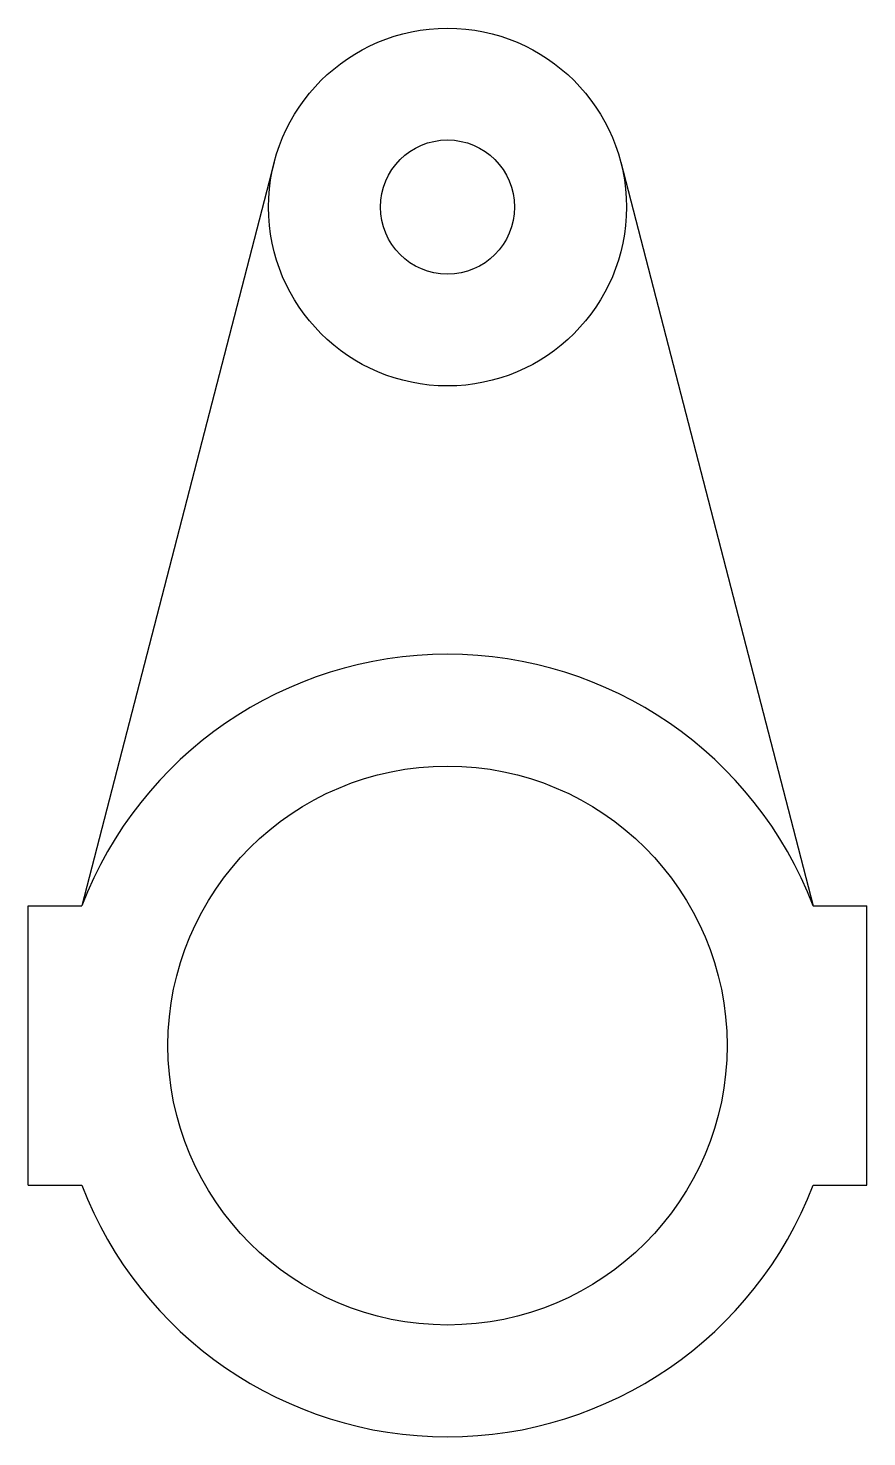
# Model space of a CAD drawing. Header units: millimetres. Extents: x -38 to 38, y -35 to 91.
import ezdxf

# ---------------------------------------------------------------- set-up
doc = ezdxf.new("R2010")
doc.units = ezdxf.units.MM

msp = doc.modelspace()

# ---------------------------------------------------------------- linework, layer by layer
for p, q in [((-15.49, 79.01), (-32.69, 12.5)), ((15.49, 79.01), (32.69, 12.5)), ((-37.5, -12.5), (-37.5, 12.5)), ((-37.5, 12.5), (-32.69, 12.5)), ((32.69, 12.5), (37.5, 12.5)), ((37.5, -12.5), (37.5, 12.5)), ((-37.5, -12.5), (-32.69, -12.5)), ((32.69, -12.5), (37.5, -12.5))]:
    msp.add_line(p, q)
for centre, radius in [((0, 75), 16), ((0, 75), 6), ((0, 0), 25)]:
    msp.add_circle(centre, radius)
for start, end in [(20.9248, 159.0752), (200.9248, 339.0752)]:
    msp.add_arc((0, 0), 35, start, end)

doc.saveas('drawing.dxf')
